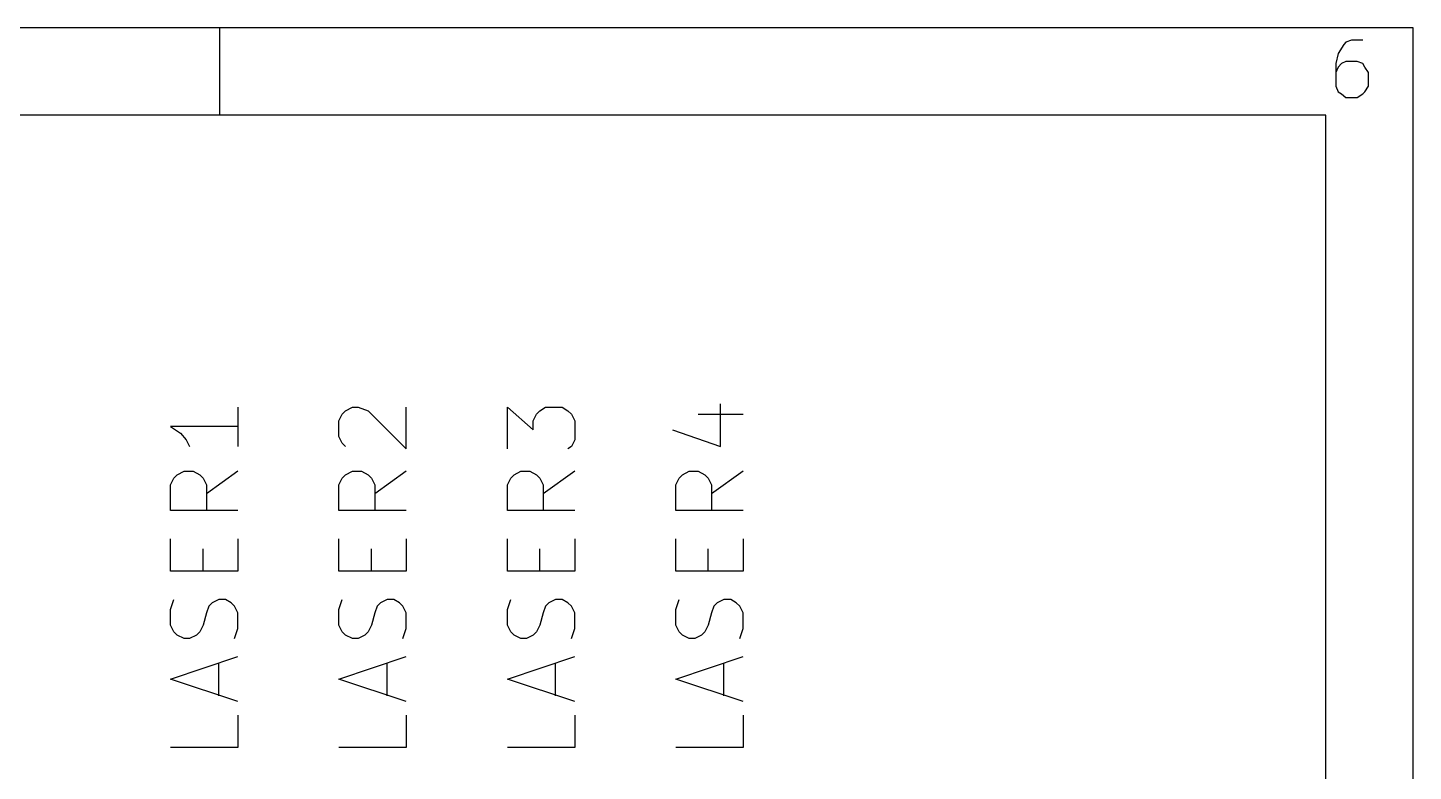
# Model space of a CAD drawing. Extents: x 10 to 287, y -200 to -10.
# Drawn here: x 255.65 to 287, y -26.82 to -10.01 of the extents above; entities that cross this region are included whole.
import ezdxf

# ---------------------------------------------------------------- set-up
doc = ezdxf.new("R2010")
doc.units = 0
doc.header["$MEASUREMENT"] = 0

msp = doc.modelspace()

# ---------------------------------------------------------------- linework, layer by layer
at = {"layer": 'Brown 2'}
for p, q in [((260.401, -18.5928), (260.401, -19.4818)), ((262.687, -18.8976), (262.763, -18.7452)), ((262.763, -18.7452), (262.839, -18.669)), ((262.839, -18.669), (262.992, -18.5928)), ((262.992, -18.5928), (263.119, -18.5928)), ((263.119, -18.5928), (263.347, -18.669)), ((263.347, -18.669), (264.211, -19.5326)), ((264.211, -19.5326), (264.211, -18.5928)), ((266.497, -19.5326), (266.497, -18.5928)), ((266.497, -18.5928), (267.081, -19.1008)), ((267.081, -18.8976), (267.157, -18.7452)), ((267.157, -18.7452), (267.233, -18.669)), ((267.233, -18.669), (267.36, -18.5928)), ((267.36, -18.5928), (267.741, -18.5928)), ((267.741, -18.5928), (267.868, -18.669)), ((267.868, -18.669), (267.945, -18.7452)), ((267.945, -18.7452), (268.021, -18.8976)), ((270.815, -18.7452), (271.831, -18.7452)), ((271.323, -19.4818), (271.323, -18.5166)), ((260.401, -19.0246), (258.877, -19.0246)), ((258.877, -19.0246), (259.105, -19.177)), ((262.687, -19.2532), (262.687, -18.8976)), ((267.081, -19.1008), (267.081, -18.8976)), ((268.021, -18.8976), (268.021, -19.3294)), ((270.231, -19.1008), (271.323, -19.4818)), ((259.105, -19.177), (259.232, -19.3294)), ((259.232, -19.3294), (259.309, -19.4818)), ((262.763, -19.4056), (262.687, -19.2532)), ((262.839, -19.4818), (262.763, -19.4056)), ((268.021, -19.3294), (267.945, -19.4818)), ((267.945, -19.4818), (267.868, -19.5326)), ((259.029, -20.1168), (259.182, -20.0406)), ((259.182, -20.0406), (259.385, -20.0406)), ((259.385, -20.0406), (259.537, -20.1168)), ((260.401, -20.0406), (259.69, -20.5486)), ((262.839, -20.1168), (262.992, -20.0406)), ((262.992, -20.0406), (263.195, -20.0406)), ((263.195, -20.0406), (263.347, -20.1168)), ((264.211, -20.0406), (263.5, -20.5486)), ((266.649, -20.1168), (266.802, -20.0406)), ((266.802, -20.0406), (267.005, -20.0406)), ((267.005, -20.0406), (267.157, -20.1168)), ((268.021, -20.0406), (267.31, -20.5486)), ((270.459, -20.1168), (270.612, -20.0406)), ((270.612, -20.0406), (270.815, -20.0406)), ((270.815, -20.0406), (270.967, -20.1168)), ((271.831, -20.0406), (271.12, -20.5486)), ((258.877, -20.3454), (258.953, -20.193)), ((258.877, -20.9296), (258.877, -20.3454)), ((258.953, -20.193), (259.029, -20.1168)), ((259.537, -20.1168), (259.613, -20.193)), ((259.613, -20.193), (259.69, -20.3454)), ((259.69, -20.3454), (259.69, -20.9296)), ((262.687, -20.3454), (262.763, -20.193)), ((262.687, -20.9296), (262.687, -20.3454)), ((262.763, -20.193), (262.839, -20.1168)), ((263.347, -20.1168), (263.423, -20.193)), ((263.423, -20.193), (263.5, -20.3454)), ((263.5, -20.3454), (263.5, -20.9296)), ((266.497, -20.3454), (266.573, -20.193)), ((266.497, -20.9296), (266.497, -20.3454)), ((266.573, -20.193), (266.649, -20.1168)), ((267.157, -20.1168), (267.233, -20.193)), ((267.233, -20.193), (267.31, -20.3454)), ((267.31, -20.3454), (267.31, -20.9296)), ((270.307, -20.3454), (270.383, -20.193)), ((270.307, -20.9296), (270.307, -20.3454)), ((270.383, -20.193), (270.459, -20.1168)), ((270.967, -20.1168), (271.043, -20.193)), ((271.043, -20.193), (271.12, -20.3454)), ((271.12, -20.3454), (271.12, -20.9296)), ((260.401, -20.9296), (258.877, -20.9296)), ((264.211, -20.9296), (262.687, -20.9296)), ((268.021, -20.9296), (266.497, -20.9296)), ((271.831, -20.9296), (270.307, -20.9296)), ((258.877, -22.3012), (258.877, -21.5646)), ((260.401, -21.5646), (260.401, -22.3012)), ((262.687, -22.3012), (262.687, -21.5646)), ((264.211, -21.5646), (264.211, -22.3012)), ((266.497, -22.3012), (266.497, -21.5646)), ((268.021, -21.5646), (268.021, -22.3012)), ((270.307, -22.3012), (270.307, -21.5646)), ((271.831, -21.5646), (271.831, -22.3012)), ((259.613, -22.3012), (259.613, -21.7932)), ((263.423, -22.3012), (263.423, -21.7932)), ((267.233, -22.3012), (267.233, -21.7932)), ((271.043, -22.3012), (271.043, -21.7932)), ((260.401, -22.3012), (258.877, -22.3012)), ((264.211, -22.3012), (262.687, -22.3012)), ((268.021, -22.3012), (266.497, -22.3012)), ((271.831, -22.3012), (270.307, -22.3012)), ((258.877, -23.1648), (258.953, -22.9362)), ((258.877, -23.5204), (258.877, -23.1648)), ((259.74, -23.0886), (259.69, -23.241)), ((259.817, -23.0124), (259.74, -23.0886)), ((259.969, -22.9362), (259.817, -23.0124)), ((260.121, -22.9362), (259.969, -22.9362)), ((260.248, -23.0124), (260.121, -22.9362)), ((260.325, -23.0886), (260.248, -23.0124)), ((260.401, -23.241), (260.325, -23.0886)), ((262.687, -23.1648), (262.763, -22.9362)), ((262.687, -23.5204), (262.687, -23.1648)), ((263.55, -23.0886), (263.5, -23.241)), ((263.627, -23.0124), (263.55, -23.0886)), ((263.779, -22.9362), (263.627, -23.0124)), ((263.931, -22.9362), (263.779, -22.9362)), ((264.058, -23.0124), (263.931, -22.9362)), ((264.135, -23.0886), (264.058, -23.0124)), ((264.211, -23.241), (264.135, -23.0886)), ((266.497, -23.1648), (266.573, -22.9362)), ((266.497, -23.5204), (266.497, -23.1648)), ((267.36, -23.0886), (267.31, -23.241)), ((267.437, -23.0124), (267.36, -23.0886)), ((267.589, -22.9362), (267.437, -23.0124)), ((267.741, -22.9362), (267.589, -22.9362)), ((267.868, -23.0124), (267.741, -22.9362)), ((267.945, -23.0886), (267.868, -23.0124)), ((268.021, -23.241), (267.945, -23.0886)), ((270.307, -23.1648), (270.383, -22.9362)), ((270.307, -23.5204), (270.307, -23.1648)), ((271.17, -23.0886), (271.12, -23.241)), ((271.247, -23.0124), (271.17, -23.0886)), ((271.399, -22.9362), (271.247, -23.0124)), ((271.551, -22.9362), (271.399, -22.9362)), ((271.678, -23.0124), (271.551, -22.9362)), ((271.755, -23.0886), (271.678, -23.0124)), ((271.831, -23.241), (271.755, -23.0886)), ((259.69, -23.241), (259.613, -23.5204)), ((260.401, -23.5966), (260.401, -23.241)), ((263.5, -23.241), (263.423, -23.5204)), ((264.211, -23.5966), (264.211, -23.241)), ((267.31, -23.241), (267.233, -23.5204)), ((268.021, -23.5966), (268.021, -23.241)), ((271.12, -23.241), (271.043, -23.5204)), ((271.831, -23.5966), (271.831, -23.241)), ((258.953, -23.6728), (258.877, -23.5204)), ((259.029, -23.749), (258.953, -23.6728)), ((259.182, -23.8252), (259.029, -23.749)), ((259.309, -23.8252), (259.182, -23.8252)), ((259.461, -23.749), (259.309, -23.8252)), ((259.537, -23.6728), (259.461, -23.749)), ((259.613, -23.5204), (259.537, -23.6728)), ((260.325, -23.8252), (260.401, -23.5966)), ((262.763, -23.6728), (262.687, -23.5204)), ((262.839, -23.749), (262.763, -23.6728)), ((262.992, -23.8252), (262.839, -23.749)), ((263.119, -23.8252), (262.992, -23.8252)), ((263.271, -23.749), (263.119, -23.8252)), ((263.347, -23.6728), (263.271, -23.749)), ((263.423, -23.5204), (263.347, -23.6728)), ((264.135, -23.8252), (264.211, -23.5966)), ((266.573, -23.6728), (266.497, -23.5204)), ((266.649, -23.749), (266.573, -23.6728)), ((266.802, -23.8252), (266.649, -23.749)), ((266.929, -23.8252), (266.802, -23.8252)), ((267.081, -23.749), (266.929, -23.8252)), ((267.157, -23.6728), (267.081, -23.749)), ((267.233, -23.5204), (267.157, -23.6728)), ((267.945, -23.8252), (268.021, -23.5966)), ((270.383, -23.6728), (270.307, -23.5204)), ((270.459, -23.749), (270.383, -23.6728)), ((270.612, -23.8252), (270.459, -23.749)), ((270.739, -23.8252), (270.612, -23.8252)), ((270.891, -23.749), (270.739, -23.8252)), ((270.967, -23.6728), (270.891, -23.749)), ((271.043, -23.5204), (270.967, -23.6728)), ((271.755, -23.8252), (271.831, -23.5966)), ((258.877, -24.7396), (260.401, -24.2316)), ((259.969, -25.1206), (259.969, -24.384)), ((262.687, -24.7396), (264.211, -24.2316)), ((263.779, -25.1206), (263.779, -24.384)), ((266.497, -24.7396), (268.021, -24.2316)), ((267.589, -25.1206), (267.589, -24.384)), ((270.307, -24.7396), (271.831, -24.2316)), ((271.399, -25.1206), (271.399, -24.384)), ((260.401, -25.2476), (258.877, -24.7396)), ((264.211, -25.2476), (262.687, -24.7396)), ((268.021, -25.2476), (266.497, -24.7396)), ((271.831, -25.2476), (270.307, -24.7396)), ((260.401, -25.5524), (260.401, -26.289)), ((264.211, -25.5524), (264.211, -26.289)), ((268.021, -25.5524), (268.021, -26.289)), ((271.831, -25.5524), (271.831, -26.289)), ((260.401, -26.289), (258.877, -26.289)), ((264.211, -26.289), (262.687, -26.289)), ((268.021, -26.289), (266.497, -26.289)), ((271.831, -26.289), (270.307, -26.289))]:
    msp.add_line(p, q, dxfattribs=at)
at = {"layer": 'Red 2'}
for p, q in [((286.995, -10.0076), (10.0076, -10.0076)), ((259.994, -11.9888), (259.994, -10.0076)), ((286.995, -200), (286.995, -10.0076)), ((285.471, -10.3378), (285.42, -10.3886)), ((285.598, -10.287), (285.471, -10.3378)), ((285.852, -10.287), (285.598, -10.287)), ((285.293, -10.5918), (285.242, -10.8204)), ((285.42, -10.3886), (285.293, -10.5918)), ((285.242, -10.8204), (285.242, -11.3284)), ((285.293, -10.8966), (285.242, -11.0236)), ((285.369, -10.8204), (285.293, -10.8966)), ((285.471, -10.7696), (285.369, -10.8204)), ((285.725, -10.7696), (285.471, -10.7696)), ((285.852, -10.8204), (285.725, -10.7696)), ((285.902, -10.8966), (285.852, -10.8204)), ((285.979, -11.0236), (285.902, -10.8966)), ((285.979, -11.3284), (285.979, -11.0236)), ((285.242, -11.3284), (285.293, -11.4554)), ((285.293, -11.4554), (285.369, -11.5062)), ((285.369, -11.5062), (285.471, -11.5824)), ((285.471, -11.5824), (285.725, -11.5824)), ((285.725, -11.5824), (285.852, -11.5062)), ((285.852, -11.5062), (285.902, -11.4554)), ((285.902, -11.4554), (285.979, -11.3284)), ((285.013, -11.9888), (11.9888, -11.9888)), ((285.013, -198.018), (285.013, -11.9888))]:
    msp.add_line(p, q, dxfattribs=at)

doc.saveas('drawing.dxf')
